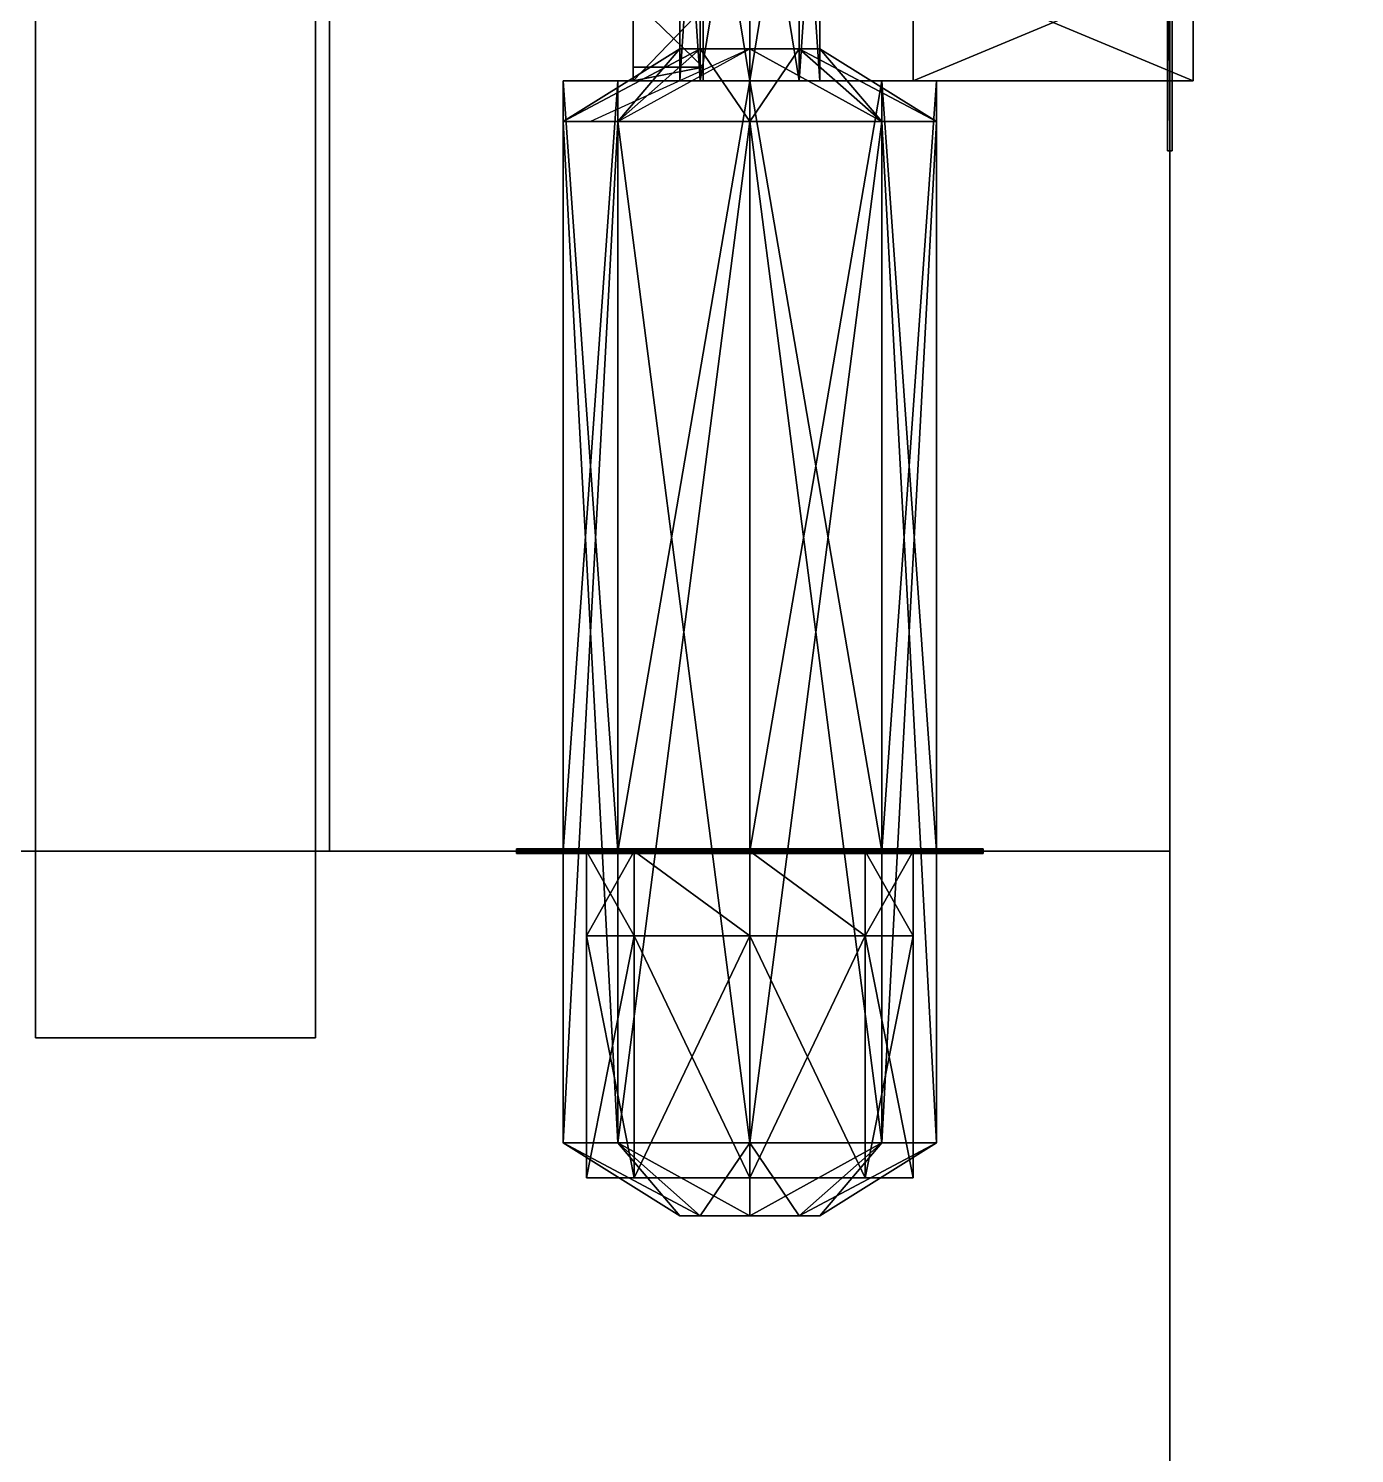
# Model space of a CAD drawing. Extents: x -150 to 2334, y -150 to 2984.
# Drawn here: x 2139.55 to 2167.95, y 2242.89 to 2273.41 of the extents above; entities that cross this region are included whole.
import ezdxf

# ---------------------------------------------------------------- set-up
doc = ezdxf.new("R2010")
doc.units = 0
for name, color, linetype in [('LAYER0', 7, 'CONTINUOUS'), ('LAYER5', 7, 'CONTINUOUS'), ('LAYER817', 250, 'CONTINUOUS'), ('LAYER834', 250, 'CONTINUOUS'), ('LAYER845', 250, 'CONTINUOUS'), ('LAYER846', 250, 'CONTINUOUS'), ('LAYER847', 250, 'CONTINUOUS'), ('LAYER852', 9, 'CONTINUOUS'), ('LAYER853', 254, 'CONTINUOUS'), ('LAYER855', 7, 'CONTINUOUS')]:
    doc.layers.add(name, color=color, linetype=linetype)

msp = doc.modelspace()

# ---------------------------------------------------------------- linework, layer by layer
at = {"layer": 'LAYER0', "invisible_edges": 1}
for points in [[(2334, 2984, -5), (-150, -150, -5), (-150, 2984, -5), (2334, 2984, -5)], [(-150, -150, -5), (2334, 2984, -5), (2334, -150, -5), (-150, -150, -5)], [(2334, -150), (-150, 2984), (-150, -150), (2334, -150)], [(-150, 2984), (2334, -150), (2334, 2984), (-150, 2984)]]:
    msp.add_3dface(points, dxfattribs=at)
at = {"layer": 'LAYER5'}
for points, invisible_edges in [([(2164, 2814), (2184, 2834), (2164, 20), (2164, 2814)], 3), ([(2184, 0), (2164, 20), (2184, 2834), (2184, 0)], 3), ([(2184, 2834, 100), (2164, 2814, 100), (2184, 0, 100), (2184, 2834, 100)], 3), ([(2164, 2814, 100), (2164, 20), (2164, 20, 100), (2164, 2814, 100)], 1), ([(2164, 20), (2164, 2814, 100), (2164, 2814), (2164, 20)], 1), ([(2164, 20, 100), (2184, 0, 100), (2164, 2814, 100), (2164, 20, 100)], 3)]:
    msp.add_3dface(points, dxfattribs=dict(at, invisible_edges=invisible_edges))
at = {"layer": 'LAYER817', "invisible_edges": 1}
for points in [[(2164, 2255.792), (1844, 2255.792, 2350), (2164, 2255.792, 2350), (2164, 2255.792)], [(1844, 2255.792, 2350), (2164, 2255.792), (1844, 2255.792), (1844, 2255.792, 2350)], [(2164, 2255.792), (1844, 2237.792), (1844, 2255.792), (2164, 2255.792)], [(1844, 2237.792), (2164, 2255.792), (2164, 2237.792), (1844, 2237.792)], [(2164, 2237.792, 2350), (1844, 2255.792, 2350), (1844, 2237.792, 2350), (2164, 2237.792, 2350)], [(1844, 2255.792, 2350), (2164, 2237.792, 2350), (2164, 2255.792, 2350), (1844, 2255.792, 2350)], [(2164, 2237.792, 2350), (2164, 2255.792), (2164, 2255.792, 2350), (2164, 2237.792, 2350)], [(2164, 2255.792), (2164, 2237.792, 2350), (2164, 2237.792), (2164, 2255.792)]]:
    msp.add_3dface(points, dxfattribs=at)
at = {"layer": 'LAYER834', "invisible_edges": 1}
for points in [[(2164, 2255.792, 80), (1844, 2775.792, 80), (2164, 2775.792, 80), (2164, 2255.792, 80)], [(1844, 2775.792, 80), (2164, 2255.792, 80), (1844, 2255.792, 80), (1844, 2775.792, 80)], [(1844, 2255.792, 98), (2164, 2775.792, 98), (1844, 2775.792, 98), (1844, 2255.792, 98)], [(2164, 2775.792, 98), (1844, 2255.792, 98), (2164, 2255.792, 98), (2164, 2775.792, 98)], [(2164, 2775.792, 98), (2164, 2255.792, 80), (2164, 2775.792, 80), (2164, 2775.792, 98)], [(2164, 2255.792, 80), (2164, 2775.792, 98), (2164, 2255.792, 98), (2164, 2255.792, 80)], [(2164, 2255.792, 80), (1844, 2255.792, 98), (1844, 2255.792, 80), (2164, 2255.792, 80)], [(1844, 2255.792, 98), (2164, 2255.792, 80), (2164, 2255.792, 98), (1844, 2255.792, 98)]]:
    msp.add_3dface(points, dxfattribs=at)
at = {"layer": 'LAYER845', "invisible_edges": 1}
for points in [[(2164, 2775.792, 2349), (1844, 2255.792, 2349), (2164, 2255.792, 2349), (2164, 2775.792, 2349)], [(1844, 2255.792, 2349), (2164, 2775.792, 2349), (1844, 2775.792, 2349), (1844, 2255.792, 2349)], [(1844, 2775.792, 2331), (2164, 2255.792, 2331), (1844, 2255.792, 2331), (1844, 2775.792, 2331)], [(2164, 2255.792, 2331), (1844, 2775.792, 2331), (2164, 2775.792, 2331), (2164, 2255.792, 2331)], [(2164, 2255.792, 2331), (2164, 2775.792, 2349), (2164, 2255.792, 2349), (2164, 2255.792, 2331)], [(2164, 2775.792, 2349), (2164, 2255.792, 2331), (2164, 2775.792, 2331), (2164, 2775.792, 2349)], [(2164, 2255.792, 2331), (1844, 2255.792, 2349), (1844, 2255.792, 2331), (2164, 2255.792, 2331)], [(1844, 2255.792, 2349), (2164, 2255.792, 2331), (2164, 2255.792, 2349), (1844, 2255.792, 2349)]]:
    msp.add_3dface(points, dxfattribs=at)
at = {"layer": 'LAYER846', "invisible_edges": 1}
for points in [[(2139.7, 2251.792, 2335), (2139.7, 2779.792, 94), (2139.7, 2251.792, 94), (2139.7, 2251.792, 2335)], [(2139.7, 2779.792, 94), (2139.7, 2251.792, 2335), (2139.7, 2779.792, 2335), (2139.7, 2779.792, 94)], [(2145.7, 2251.792, 94), (2139.7, 2779.792, 94), (2145.7, 2779.792, 94), (2145.7, 2251.792, 94)], [(2139.7, 2779.792, 94), (2145.7, 2251.792, 94), (2139.7, 2251.792, 94), (2139.7, 2779.792, 94)], [(2139.7, 2251.792, 2335), (2145.7, 2779.792, 2335), (2139.7, 2779.792, 2335), (2139.7, 2251.792, 2335)], [(2145.7, 2779.792, 2335), (2139.7, 2251.792, 2335), (2145.7, 2251.792, 2335), (2145.7, 2779.792, 2335)], [(2145.7, 2779.792, 2335), (2145.7, 2251.792, 94), (2145.7, 2779.792, 94), (2145.7, 2779.792, 2335)], [(2145.7, 2251.792, 94), (2145.7, 2779.792, 2335), (2145.7, 2251.792, 2335), (2145.7, 2251.792, 94)], [(2145.7, 2251.792, 94), (2139.7, 2251.792, 2335), (2139.7, 2251.792, 94), (2145.7, 2251.792, 94)], [(2139.7, 2251.792, 2335), (2145.7, 2251.792, 94), (2145.7, 2251.792, 2335), (2139.7, 2251.792, 2335)]]:
    msp.add_3dface(points, dxfattribs=at)
at = {"layer": 'LAYER847', "invisible_edges": 1}
for points in [[(2146, 2255.792, 1154.5), (2164, 2775.792, 1154.5), (2164, 2255.792, 1154.5), (2146, 2255.792, 1154.5)], [(2164, 2775.792, 1154.5), (2146, 2255.792, 1154.5), (2146, 2775.792, 1154.5), (2164, 2775.792, 1154.5)], [(2146, 2775.792, 1274.5), (2164, 2255.792, 1274.5), (2164, 2775.792, 1274.5), (2146, 2775.792, 1274.5)], [(2164, 2255.792, 1274.5), (2146, 2775.792, 1274.5), (2146, 2255.792, 1274.5), (2164, 2255.792, 1274.5)], [(2146, 2255.792, 1154.5), (2146, 2775.792, 1274.5), (2146, 2775.792, 1154.5), (2146, 2255.792, 1154.5)], [(2146, 2775.792, 1274.5), (2146, 2255.792, 1154.5), (2146, 2255.792, 1274.5), (2146, 2775.792, 1274.5)], [(2164, 2255.792, 1274.5), (2164, 2775.792, 1154.5), (2164, 2775.792, 1274.5), (2164, 2255.792, 1274.5)], [(2164, 2775.792, 1154.5), (2164, 2255.792, 1274.5), (2164, 2255.792, 1154.5), (2164, 2775.792, 1154.5)], [(2164, 2255.792, 1274.5), (2146, 2255.792, 1154.5), (2164, 2255.792, 1154.5), (2164, 2255.792, 1274.5)], [(2146, 2255.792, 1154.5), (2164, 2255.792, 1274.5), (2146, 2255.792, 1274.5), (2146, 2255.792, 1154.5)]]:
    msp.add_3dface(points, dxfattribs=at)
at = {"layer": 'LAYER852'}
for points in [[(2153.5, 2272.292, 1186.5), (2153.939, 2278.792, 1187.561), (2153.5, 2278.792, 1186.5), (2153.5, 2272.292, 1186.5)], [(2153.939, 2272.292, 1187.561), (2153.939, 2278.792, 1187.561), (2153.5, 2272.292, 1186.5), (2153.939, 2272.292, 1187.561)], [(2153.5, 2278.792, 1186.5), (2153.939, 2272.292, 1185.439), (2153.5, 2272.292, 1186.5), (2153.5, 2278.792, 1186.5)], [(2153.939, 2278.792, 1185.439), (2153.939, 2272.292, 1185.439), (2153.5, 2278.792, 1186.5), (2153.939, 2278.792, 1185.439)], [(2153.939, 2272.292, 1187.561), (2155, 2278.792, 1188), (2153.939, 2278.792, 1187.561), (2153.939, 2272.292, 1187.561)], [(2155, 2272.292, 1188), (2155, 2278.792, 1188), (2153.939, 2272.292, 1187.561), (2155, 2272.292, 1188)], [(2155, 2272.292, 1185), (2153.939, 2278.792, 1185.439), (2155, 2278.792, 1185), (2155, 2272.292, 1185)], [(2153.939, 2272.292, 1185.439), (2153.939, 2278.792, 1185.439), (2155, 2272.292, 1185), (2153.939, 2272.292, 1185.439)], [(2155, 2272.292, 1188), (2156.061, 2278.792, 1187.561), (2155, 2278.792, 1188), (2155, 2272.292, 1188)], [(2156.061, 2272.292, 1187.561), (2156.061, 2278.792, 1187.561), (2155, 2272.292, 1188), (2156.061, 2272.292, 1187.561)], [(2155, 2278.792, 1185), (2156.061, 2272.292, 1185.439), (2155, 2272.292, 1185), (2155, 2278.792, 1185)], [(2156.061, 2278.792, 1185.439), (2156.061, 2272.292, 1185.439), (2155, 2278.792, 1185), (2156.061, 2278.792, 1185.439)], [(2156.061, 2278.792, 1185.439), (2156.5, 2272.292, 1186.5), (2156.5, 2278.792, 1186.5), (2156.061, 2278.792, 1185.439)], [(2156.061, 2272.292, 1185.439), (2156.5, 2272.292, 1186.5), (2156.061, 2278.792, 1185.439), (2156.061, 2272.292, 1185.439)], [(2156.061, 2272.292, 1187.561), (2156.5, 2278.792, 1186.5), (2156.061, 2278.792, 1187.561), (2156.061, 2272.292, 1187.561)], [(2156.5, 2272.292, 1186.5), (2156.5, 2278.792, 1186.5), (2156.061, 2272.292, 1187.561), (2156.5, 2272.292, 1186.5)], [(2156.061, 2278.792, 1187.561), (2156.5, 2272.292, 1186.5), (2156.5, 2278.792, 1186.5), (2156.061, 2278.792, 1187.561)], [(2156.061, 2272.292, 1187.561), (2156.5, 2272.292, 1186.5), (2156.061, 2278.792, 1187.561), (2156.061, 2272.292, 1187.561)], [(2156.061, 2278.792, 1185.439), (2156.5, 2272.292, 1186.5), (2156.061, 2272.292, 1185.439), (2156.061, 2278.792, 1185.439)], [(2156.5, 2278.792, 1186.5), (2156.5, 2272.292, 1186.5), (2156.061, 2278.792, 1185.439), (2156.5, 2278.792, 1186.5)], [(2156.061, 2278.792, 1185.439), (2156.5, 2272.292, 1186.5), (2156.061, 2272.292, 1185.439), (2156.061, 2278.792, 1185.439)], [(2156.5, 2278.792, 1186.5), (2156.5, 2272.292, 1186.5), (2156.061, 2278.792, 1185.439), (2156.5, 2278.792, 1186.5)], [(2151, 2255.792, 1186.5), (2152.172, 2272.292, 1189.328), (2151, 2272.292, 1186.5), (2151, 2255.792, 1186.5)], [(2152.172, 2255.792, 1189.328), (2152.172, 2272.292, 1189.328), (2151, 2255.792, 1186.5), (2152.172, 2255.792, 1189.328)], [(2152.172, 2255.792, 1183.672), (2151, 2272.292, 1186.5), (2152.172, 2272.292, 1183.672), (2152.172, 2255.792, 1183.672)], [(2151, 2255.792, 1186.5), (2151, 2272.292, 1186.5), (2152.172, 2255.792, 1183.672), (2151, 2255.792, 1186.5)], [(2151, 2272.292, 1186.5), (2153.939, 2272.292, 1187.561), (2153.5, 2272.292, 1186.5), (2151, 2272.292, 1186.5)], [(2152.172, 2272.292, 1189.328), (2153.939, 2272.292, 1187.561), (2151, 2272.292, 1186.5), (2152.172, 2272.292, 1189.328)], [(2151, 2272.292, 1186.5), (2153.5, 2272.292, 1186.5), (2152.172, 2272.292, 1183.672), (2151, 2272.292, 1186.5)], [(2152.172, 2255.792, 1189.328), (2155, 2272.292, 1190.5), (2152.172, 2272.292, 1189.328), (2152.172, 2255.792, 1189.328)], [(2155, 2255.792, 1190.5), (2155, 2272.292, 1190.5), (2152.172, 2255.792, 1189.328), (2155, 2255.792, 1190.5)], [(2152.172, 2272.292, 1189.328), (2155, 2272.292, 1190.5), (2153.939, 2272.292, 1187.561), (2152.172, 2272.292, 1189.328)], [(2152.172, 2272.292, 1183.672), (2153.5, 2272.292, 1186.5), (2153.939, 2272.292, 1185.439), (2152.172, 2272.292, 1183.672)], [(2152.172, 2272.292, 1183.672), (2153.939, 2272.292, 1185.439), (2155, 2272.292, 1182.5), (2152.172, 2272.292, 1183.672)], [(2155, 2272.292, 1182.5), (2152.172, 2255.792, 1183.672), (2152.172, 2272.292, 1183.672), (2155, 2272.292, 1182.5)], [(2155, 2255.792, 1182.5), (2152.172, 2255.792, 1183.672), (2155, 2272.292, 1182.5), (2155, 2255.792, 1182.5)], [(2153.939, 2272.292, 1187.561), (2155, 2272.292, 1190.5), (2155, 2272.292, 1188), (2153.939, 2272.292, 1187.561)], [(2155, 2272.292, 1182.5), (2153.939, 2272.292, 1185.439), (2155, 2272.292, 1185), (2155, 2272.292, 1182.5)], [(2155, 2255.792, 1190.5), (2157.828, 2272.292, 1189.328), (2155, 2272.292, 1190.5), (2155, 2255.792, 1190.5)], [(2157.828, 2255.792, 1189.328), (2157.828, 2272.292, 1189.328), (2155, 2255.792, 1190.5), (2157.828, 2255.792, 1189.328)], [(2155, 2272.292, 1188), (2157.828, 2272.292, 1189.328), (2156.061, 2272.292, 1187.561), (2155, 2272.292, 1188)], [(2155, 2272.292, 1190.5), (2157.828, 2272.292, 1189.328), (2155, 2272.292, 1188), (2155, 2272.292, 1190.5)], [(2155, 2272.292, 1182.5), (2156.061, 2272.292, 1185.439), (2157.828, 2272.292, 1183.672), (2155, 2272.292, 1182.5)], [(2155, 2272.292, 1185), (2156.061, 2272.292, 1185.439), (2155, 2272.292, 1182.5), (2155, 2272.292, 1185)], [(2155, 2272.292, 1182.5), (2157.828, 2255.792, 1183.672), (2155, 2255.792, 1182.5), (2155, 2272.292, 1182.5)], [(2157.828, 2272.292, 1183.672), (2157.828, 2255.792, 1183.672), (2155, 2272.292, 1182.5), (2157.828, 2272.292, 1183.672)], [(2156.061, 2272.292, 1187.561), (2159, 2272.292, 1186.5), (2156.5, 2272.292, 1186.5), (2156.061, 2272.292, 1187.561)], [(2157.828, 2272.292, 1189.328), (2159, 2272.292, 1186.5), (2156.061, 2272.292, 1187.561), (2157.828, 2272.292, 1189.328)], [(2156.061, 2272.292, 1185.439), (2159, 2272.292, 1186.5), (2157.828, 2272.292, 1183.672), (2156.061, 2272.292, 1185.439)], [(2156.5, 2272.292, 1186.5), (2159, 2272.292, 1186.5), (2156.061, 2272.292, 1185.439), (2156.5, 2272.292, 1186.5)], [(2157.828, 2255.792, 1189.328), (2159, 2272.292, 1186.5), (2157.828, 2272.292, 1189.328), (2157.828, 2255.792, 1189.328)], [(2159, 2255.792, 1186.5), (2159, 2272.292, 1186.5), (2157.828, 2255.792, 1189.328), (2159, 2255.792, 1186.5)], [(2157.828, 2255.792, 1189.328), (2159, 2272.292, 1186.5), (2157.828, 2272.292, 1189.328), (2157.828, 2255.792, 1189.328)], [(2159, 2255.792, 1186.5), (2159, 2272.292, 1186.5), (2157.828, 2255.792, 1189.328), (2159, 2255.792, 1186.5)], [(2159, 2255.792, 1186.5), (2157.828, 2272.292, 1183.672), (2159, 2272.292, 1186.5), (2159, 2255.792, 1186.5)], [(2157.828, 2255.792, 1183.672), (2157.828, 2272.292, 1183.672), (2159, 2255.792, 1186.5), (2157.828, 2255.792, 1183.672)], [(2150, 2255.842, 1191.5), (2160, 2255.842, 1181.5), (2150, 2255.842, 1181.5), (2150, 2255.842, 1191.5)], [(2160, 2255.842, 1191.5), (2160, 2255.842, 1181.5), (2150, 2255.842, 1191.5), (2160, 2255.842, 1191.5)], [(2150, 2255.742, 1191.5), (2150, 2255.842, 1181.5), (2150, 2255.742, 1181.5), (2150, 2255.742, 1191.5)], [(2150, 2255.842, 1191.5), (2150, 2255.842, 1181.5), (2150, 2255.742, 1191.5), (2150, 2255.842, 1191.5)], [(2160, 2255.842, 1191.5), (2150, 2255.742, 1191.5), (2150, 2255.842, 1191.5), (2160, 2255.842, 1191.5)], [(2160, 2255.742, 1191.5), (2150, 2255.742, 1191.5), (2160, 2255.842, 1191.5), (2160, 2255.742, 1191.5)], [(2150, 2255.842, 1181.5), (2160, 2255.742, 1181.5), (2160, 2255.842, 1181.5), (2150, 2255.842, 1181.5)], [(2150, 2255.742, 1181.5), (2160, 2255.742, 1181.5), (2150, 2255.842, 1181.5), (2150, 2255.742, 1181.5)], [(2150, 2255.842, 1191.5), (2160, 2255.842, 1181.5), (2150, 2255.842, 1181.5), (2150, 2255.842, 1191.5)], [(2160, 2255.842, 1191.5), (2160, 2255.842, 1181.5), (2150, 2255.842, 1191.5), (2160, 2255.842, 1191.5)], [(2150, 2255.842, 1191.5), (2160, 2255.742, 1191.5), (2160, 2255.842, 1191.5), (2150, 2255.842, 1191.5)], [(2150, 2255.742, 1191.5), (2160, 2255.742, 1191.5), (2150, 2255.842, 1191.5), (2150, 2255.742, 1191.5)], [(2150, 2255.742, 1181.5), (2160, 2255.842, 1181.5), (2160, 2255.742, 1181.5), (2150, 2255.742, 1181.5)], [(2150, 2255.842, 1181.5), (2160, 2255.842, 1181.5), (2150, 2255.742, 1181.5), (2150, 2255.842, 1181.5)], [(2150, 2255.742, 1191.5), (2150, 2255.842, 1181.5), (2150, 2255.742, 1181.5), (2150, 2255.742, 1191.5)], [(2150, 2255.842, 1191.5), (2150, 2255.842, 1181.5), (2150, 2255.742, 1191.5), (2150, 2255.842, 1191.5)], [(2150, 2255.742, 1191.5), (2160, 2255.742, 1181.5), (2150, 2255.742, 1181.5), (2150, 2255.742, 1191.5)], [(2160, 2255.742, 1191.5), (2160, 2255.742, 1181.5), (2150, 2255.742, 1191.5), (2160, 2255.742, 1191.5)], [(2150, 2255.742, 1181.5), (2160, 2255.742, 1191.5), (2150, 2255.742, 1191.5), (2150, 2255.742, 1181.5)], [(2160, 2255.742, 1181.5), (2160, 2255.742, 1191.5), (2150, 2255.742, 1181.5), (2160, 2255.742, 1181.5)], [(2151.5, 2255.792, 1186.5), (2152.525, 2253.972, 1188.975), (2152.525, 2255.792, 1188.975), (2151.5, 2255.792, 1186.5)], [(2151.5, 2253.972, 1186.5), (2152.525, 2253.972, 1188.975), (2151.5, 2255.792, 1186.5), (2151.5, 2253.972, 1186.5)], [(2152.525, 2255.792, 1184.025), (2151.5, 2253.972, 1186.5), (2151.5, 2255.792, 1186.5), (2152.525, 2255.792, 1184.025)], [(2152.525, 2253.972, 1184.025), (2151.5, 2253.972, 1186.5), (2152.525, 2255.792, 1184.025), (2152.525, 2253.972, 1184.025)], [(2152.525, 2255.792, 1188.975), (2155, 2253.972, 1190), (2155, 2255.792, 1190), (2152.525, 2255.792, 1188.975)], [(2152.525, 2253.972, 1188.975), (2155, 2253.972, 1190), (2152.525, 2255.792, 1188.975), (2152.525, 2253.972, 1188.975)], [(2152.525, 2255.792, 1184.025), (2155, 2253.972, 1183), (2152.525, 2253.972, 1184.025), (2152.525, 2255.792, 1184.025)], [(2155, 2255.792, 1183), (2155, 2253.972, 1183), (2152.525, 2255.792, 1184.025), (2155, 2255.792, 1183)], [(2155, 2255.792, 1190), (2157.475, 2253.972, 1188.975), (2157.475, 2255.792, 1188.975), (2155, 2255.792, 1190)], [(2155, 2253.972, 1190), (2157.475, 2253.972, 1188.975), (2155, 2255.792, 1190), (2155, 2253.972, 1190)], [(2155, 2255.792, 1183), (2157.475, 2253.972, 1184.025), (2155, 2253.972, 1183), (2155, 2255.792, 1183)], [(2157.475, 2255.792, 1184.025), (2157.475, 2253.972, 1184.025), (2155, 2255.792, 1183), (2157.475, 2255.792, 1184.025)], [(2158.5, 2253.972, 1186.5), (2157.475, 2255.792, 1188.975), (2157.475, 2253.972, 1188.975), (2158.5, 2253.972, 1186.5)], [(2158.5, 2255.792, 1186.5), (2157.475, 2255.792, 1188.975), (2158.5, 2253.972, 1186.5), (2158.5, 2255.792, 1186.5)], [(2157.475, 2253.972, 1188.975), (2158.5, 2255.792, 1186.5), (2157.475, 2255.792, 1188.975), (2157.475, 2253.972, 1188.975)], [(2158.5, 2253.972, 1186.5), (2158.5, 2255.792, 1186.5), (2157.475, 2253.972, 1188.975), (2158.5, 2253.972, 1186.5)], [(2157.475, 2255.792, 1184.025), (2158.5, 2253.972, 1186.5), (2157.475, 2253.972, 1184.025), (2157.475, 2255.792, 1184.025)], [(2158.5, 2255.792, 1186.5), (2158.5, 2253.972, 1186.5), (2157.475, 2255.792, 1184.025), (2158.5, 2255.792, 1186.5)], [(2160, 2255.742, 1181.5), (2160, 2255.842, 1191.5), (2160, 2255.742, 1191.5), (2160, 2255.742, 1181.5)], [(2160, 2255.842, 1181.5), (2160, 2255.842, 1191.5), (2160, 2255.742, 1181.5), (2160, 2255.842, 1181.5)], [(2160, 2255.742, 1181.5), (2160, 2255.842, 1191.5), (2160, 2255.742, 1191.5), (2160, 2255.742, 1181.5)], [(2160, 2255.842, 1181.5), (2160, 2255.842, 1191.5), (2160, 2255.742, 1181.5), (2160, 2255.842, 1181.5)], [(2151.5, 2248.792, 1186.5), (2152.525, 2253.972, 1188.975), (2151.5, 2253.972, 1186.5), (2151.5, 2248.792, 1186.5)], [(2152.525, 2248.792, 1188.975), (2152.525, 2253.972, 1188.975), (2151.5, 2248.792, 1186.5), (2152.525, 2248.792, 1188.975)], [(2152.525, 2248.792, 1184.025), (2151.5, 2253.972, 1186.5), (2152.525, 2253.972, 1184.025), (2152.525, 2248.792, 1184.025)], [(2151.5, 2248.792, 1186.5), (2151.5, 2253.972, 1186.5), (2152.525, 2248.792, 1184.025), (2151.5, 2248.792, 1186.5)], [(2152.525, 2248.792, 1188.975), (2155, 2253.972, 1190), (2152.525, 2253.972, 1188.975), (2152.525, 2248.792, 1188.975)], [(2155, 2248.792, 1190), (2155, 2253.972, 1190), (2152.525, 2248.792, 1188.975), (2155, 2248.792, 1190)], [(2152.525, 2253.972, 1184.025), (2155, 2248.792, 1183), (2152.525, 2248.792, 1184.025), (2152.525, 2253.972, 1184.025)], [(2155, 2253.972, 1183), (2155, 2248.792, 1183), (2152.525, 2253.972, 1184.025), (2155, 2253.972, 1183)], [(2155, 2248.792, 1190), (2157.475, 2253.972, 1188.975), (2155, 2253.972, 1190), (2155, 2248.792, 1190)], [(2157.475, 2248.792, 1188.975), (2157.475, 2253.972, 1188.975), (2155, 2248.792, 1190), (2157.475, 2248.792, 1188.975)], [(2155, 2253.972, 1183), (2157.475, 2248.792, 1184.025), (2155, 2248.792, 1183), (2155, 2253.972, 1183)], [(2157.475, 2253.972, 1184.025), (2157.475, 2248.792, 1184.025), (2155, 2253.972, 1183), (2157.475, 2253.972, 1184.025)], [(2158.5, 2248.792, 1186.5), (2157.475, 2253.972, 1188.975), (2157.475, 2248.792, 1188.975), (2158.5, 2248.792, 1186.5)], [(2158.5, 2253.972, 1186.5), (2157.475, 2253.972, 1188.975), (2158.5, 2248.792, 1186.5), (2158.5, 2253.972, 1186.5)], [(2157.475, 2248.792, 1188.975), (2158.5, 2253.972, 1186.5), (2157.475, 2253.972, 1188.975), (2157.475, 2248.792, 1188.975)], [(2158.5, 2248.792, 1186.5), (2158.5, 2253.972, 1186.5), (2157.475, 2248.792, 1188.975), (2158.5, 2248.792, 1186.5)], [(2157.475, 2253.972, 1184.025), (2158.5, 2248.792, 1186.5), (2157.475, 2248.792, 1184.025), (2157.475, 2253.972, 1184.025)], [(2158.5, 2253.972, 1186.5), (2158.5, 2248.792, 1186.5), (2157.475, 2253.972, 1184.025), (2158.5, 2253.972, 1186.5)], [(2152.525, 2248.792, 1184.025), (2152.525, 2248.792, 1188.975), (2151.5, 2248.792, 1186.5), (2152.525, 2248.792, 1184.025)], [(2155, 2248.792, 1183), (2152.525, 2248.792, 1188.975), (2152.525, 2248.792, 1184.025), (2155, 2248.792, 1183)], [(2155, 2248.792, 1183), (2155, 2248.792, 1190), (2152.525, 2248.792, 1188.975), (2155, 2248.792, 1183)], [(2157.475, 2248.792, 1184.025), (2155, 2248.792, 1190), (2155, 2248.792, 1183), (2157.475, 2248.792, 1184.025)], [(2158.5, 2248.792, 1186.5), (2155, 2248.792, 1190), (2157.475, 2248.792, 1184.025), (2158.5, 2248.792, 1186.5)], [(2157.475, 2248.792, 1188.975), (2155, 2248.792, 1190), (2158.5, 2248.792, 1186.5), (2157.475, 2248.792, 1188.975)]]:
    msp.add_3dface(points, dxfattribs=at)
at = {"layer": 'LAYER853'}
for points in [[(2163.95, 2270.792, 1195.5), (2164.05, 2288.792, 1195.5), (2163.95, 2288.792, 1195.5), (2163.95, 2270.792, 1195.5)], [(2164.05, 2270.792, 1195.5), (2164.05, 2288.792, 1195.5), (2163.95, 2270.792, 1195.5), (2164.05, 2270.792, 1195.5)], [(2164.05, 2288.792, 1177.5), (2163.95, 2270.792, 1177.5), (2164.05, 2270.792, 1177.5), (2164.05, 2288.792, 1177.5)], [(2163.95, 2288.792, 1177.5), (2163.95, 2270.792, 1177.5), (2164.05, 2288.792, 1177.5), (2163.95, 2288.792, 1177.5)], [(2163.95, 2288.792, 1177.5), (2163.95, 2270.792, 1195.5), (2163.95, 2288.792, 1195.5), (2163.95, 2288.792, 1177.5)], [(2163.95, 2270.792, 1177.5), (2163.95, 2270.792, 1195.5), (2163.95, 2288.792, 1177.5), (2163.95, 2270.792, 1177.5)], [(2164.05, 2288.792, 1195.5), (2164.05, 2270.792, 1177.5), (2164.05, 2288.792, 1177.5), (2164.05, 2288.792, 1195.5)], [(2164.05, 2270.792, 1195.5), (2164.05, 2270.792, 1177.5), (2164.05, 2288.792, 1195.5), (2164.05, 2270.792, 1195.5)], [(2164.5, 2272.292, 1186.5), (2164.5, 2287.292, 1186.5), (2164.5, 2284.785, 1191.493), (2164.5, 2272.292, 1186.5)], [(2164.5, 2274.799, 1181.507), (2164.5, 2287.292, 1186.5), (2164.5, 2272.292, 1186.5), (2164.5, 2274.799, 1181.507)], [(2158.5, 2274.799, 1191.493), (2158.5, 2284.785, 1191.493), (2158.5, 2272.292, 1186.5), (2158.5, 2274.799, 1191.493)], [(2158.5, 2272.292, 1186.5), (2158.5, 2284.785, 1191.493), (2158.5, 2274.799, 1181.507), (2158.5, 2272.292, 1186.5)], [(2164.5, 2272.292, 1186.5), (2164.5, 2284.785, 1191.493), (2164.5, 2274.799, 1191.493), (2164.5, 2272.292, 1186.5)], [(2152.5, 2272.292, 1186.5), (2152.5, 2276.692, 1184.446), (2152.5, 2273.846, 1183.5), (2152.5, 2272.292, 1186.5)], [(2152.5, 2275.042, 1186.5), (2152.5, 2276.692, 1184.446), (2152.5, 2272.292, 1186.5), (2152.5, 2275.042, 1186.5)], [(2154, 2272.292, 1186.5), (2154, 2276.692, 1184.446), (2154, 2275.042, 1186.5), (2154, 2272.292, 1186.5)], [(2154, 2273.846, 1183.5), (2154, 2276.692, 1184.446), (2154, 2272.292, 1186.5), (2154, 2273.846, 1183.5)], [(2152.5, 2272.438, 1186.854), (2152.5, 2275.042, 1186.5), (2152.5, 2272.292, 1186.5), (2152.5, 2272.438, 1186.854)], [(2152.5, 2274.749, 1187.207), (2152.5, 2275.042, 1186.5), (2152.5, 2272.438, 1186.854), (2152.5, 2274.749, 1187.207)], [(2154, 2272.438, 1186.854), (2154, 2275.042, 1186.5), (2154, 2274.749, 1187.207), (2154, 2272.438, 1186.854)], [(2154, 2272.292, 1186.5), (2154, 2275.042, 1186.5), (2154, 2272.438, 1186.854), (2154, 2272.292, 1186.5)], [(2152.5, 2272.585, 1187.207), (2152.5, 2274.749, 1187.207), (2152.5, 2272.438, 1186.854), (2152.5, 2272.585, 1187.207)], [(2152.5, 2274.042, 1188.25), (2152.5, 2274.749, 1187.207), (2152.5, 2272.585, 1187.207), (2152.5, 2274.042, 1188.25)], [(2154, 2272.585, 1187.207), (2154, 2274.749, 1187.207), (2154, 2274.042, 1188.25), (2154, 2272.585, 1187.207)], [(2154, 2272.438, 1186.854), (2154, 2274.749, 1187.207), (2154, 2272.585, 1187.207), (2154, 2272.438, 1186.854)], [(2158.5, 2272.292, 1186.5), (2164.5, 2274.799, 1191.493), (2158.5, 2274.799, 1191.493), (2158.5, 2272.292, 1186.5)], [(2164.5, 2272.292, 1186.5), (2164.5, 2274.799, 1191.493), (2158.5, 2272.292, 1186.5), (2164.5, 2272.292, 1186.5)], [(2158.5, 2274.799, 1181.507), (2164.5, 2272.292, 1186.5), (2158.5, 2272.292, 1186.5), (2158.5, 2274.799, 1181.507)], [(2164.5, 2274.799, 1181.507), (2164.5, 2272.292, 1186.5), (2158.5, 2274.799, 1181.507), (2164.5, 2274.799, 1181.507)], [(2154, 2272.585, 1187.207), (2152.5, 2274.042, 1188.25), (2152.5, 2272.585, 1187.207), (2154, 2272.585, 1187.207)], [(2154, 2274.042, 1188.25), (2152.5, 2274.042, 1188.25), (2154, 2272.585, 1187.207), (2154, 2274.042, 1188.25)], [(2154, 2273.846, 1183.5), (2152.5, 2272.292, 1186.5), (2152.5, 2273.846, 1183.5), (2154, 2273.846, 1183.5)], [(2154, 2272.292, 1186.5), (2152.5, 2272.292, 1186.5), (2154, 2273.846, 1183.5), (2154, 2272.292, 1186.5)], [(2152.5, 2272.292, 1186.5), (2154, 2272.585, 1187.207), (2152.5, 2272.585, 1187.207), (2152.5, 2272.292, 1186.5)], [(2154, 2272.292, 1186.5), (2154, 2272.585, 1187.207), (2152.5, 2272.292, 1186.5), (2154, 2272.292, 1186.5)], [(2163.95, 2270.792, 1177.5), (2164.05, 2270.792, 1195.5), (2163.95, 2270.792, 1195.5), (2163.95, 2270.792, 1177.5)], [(2164.05, 2270.792, 1177.5), (2164.05, 2270.792, 1195.5), (2163.95, 2270.792, 1177.5), (2164.05, 2270.792, 1177.5)]]:
    msp.add_3dface(points, dxfattribs=at)
at = {"layer": 'LAYER855'}
for points in [[(2153.939, 2272.979, 1251.561), (2151, 2271.417, 1250.5), (2152.172, 2271.417, 1253.328), (2153.939, 2272.979, 1251.561)], [(2153.5, 2272.979, 1250.5), (2151, 2271.417, 1250.5), (2153.939, 2272.979, 1251.561), (2153.5, 2272.979, 1250.5)], [(2153.939, 2272.979, 1249.439), (2153.5, 2272.979, 1250.5), (2151, 2271.417, 1250.5), (2153.939, 2272.979, 1249.439)], [(2152.172, 2271.417, 1247.672), (2153.939, 2272.979, 1249.439), (2151, 2271.417, 1250.5), (2152.172, 2271.417, 1247.672)], [(2153.5, 2272.979, 1250.5), (2151, 2271.417, 1250.5), (2152.172, 2271.417, 1253.328), (2153.5, 2272.979, 1250.5)], [(2153.939, 2272.979, 1249.439), (2152.172, 2271.417, 1247.672), (2151, 2271.417, 1250.5), (2153.939, 2272.979, 1249.439)], [(2153.5, 2272.979, 1250.5), (2153.939, 2272.979, 1249.439), (2151, 2271.417, 1250.5), (2153.5, 2272.979, 1250.5)], [(2152.172, 2271.417, 1247.672), (2155, 2272.979, 1249), (2151.586, 2271.417, 1251.914), (2152.172, 2271.417, 1247.672)], [(2152.172, 2271.417, 1253.328), (2153.939, 2272.979, 1251.561), (2155, 2271.417, 1254.5), (2152.172, 2271.417, 1253.328)], [(2152.172, 2271.417, 1247.672), (2153.939, 2272.979, 1249.439), (2155, 2271.417, 1246.5), (2152.172, 2271.417, 1247.672)], [(2153.939, 2272.979, 1251.561), (2152.172, 2271.417, 1253.328), (2155, 2271.417, 1254.5), (2153.939, 2272.979, 1251.561)], [(2153.939, 2272.979, 1251.561), (2153.5, 2272.979, 1250.5), (2152.172, 2271.417, 1253.328), (2153.939, 2272.979, 1251.561)], [(2155, 2271.417, 1246.5), (2152.172, 2271.417, 1247.672), (2155, 2272.979, 1249), (2155, 2271.417, 1246.5)], [(2153.5, 2272.979, 1250.5), (2153.939, 2272.979, 1249.439), (2153.939, 2272.979, 1251.561), (2153.5, 2272.979, 1250.5)], [(2153.939, 2272.979, 1249.439), (2153.5, 2272.979, 1250.5), (2153.939, 2272.979, 1251.561), (2153.939, 2272.979, 1249.439)], [(2153.939, 2272.979, 1251.561), (2155, 2272.979, 1252), (2155, 2271.417, 1254.5), (2153.939, 2272.979, 1251.561)], [(2155, 2271.417, 1246.5), (2153.939, 2272.979, 1249.439), (2155, 2272.979, 1249), (2155, 2271.417, 1246.5)], [(2153.939, 2272.979, 1249.439), (2155, 2272.979, 1249), (2153.939, 2272.979, 1251.561), (2153.939, 2272.979, 1249.439)], [(2156.061, 2272.979, 1249.439), (2153.939, 2272.979, 1251.561), (2155, 2272.979, 1252), (2156.061, 2272.979, 1249.439)], [(2155, 2272.979, 1249), (2153.939, 2272.979, 1251.561), (2156.061, 2272.979, 1249.439), (2155, 2272.979, 1249)], [(2155, 2272.979, 1252), (2153.939, 2272.979, 1251.561), (2155, 2271.417, 1254.5), (2155, 2272.979, 1252)], [(2155, 2272.979, 1249), (2153.939, 2272.979, 1249.439), (2153.939, 2272.979, 1251.561), (2155, 2272.979, 1249)], [(2155, 2272.979, 1249), (2155, 2272.979, 1252), (2153.939, 2272.979, 1251.561), (2155, 2272.979, 1249)], [(2157.828, 2271.417, 1247.672), (2155, 2272.979, 1249), (2156.061, 2272.979, 1249.439), (2157.828, 2271.417, 1247.672)], [(2155, 2271.417, 1246.5), (2155, 2272.979, 1249), (2157.828, 2271.417, 1247.672), (2155, 2271.417, 1246.5)], [(2155, 2271.417, 1254.5), (2156.061, 2272.979, 1251.561), (2155, 2272.979, 1252), (2155, 2271.417, 1254.5)], [(2157.828, 2271.417, 1253.328), (2156.061, 2272.979, 1251.561), (2155, 2271.417, 1254.5), (2157.828, 2271.417, 1253.328)], [(2156.5, 2272.979, 1250.5), (2156.061, 2272.979, 1251.561), (2155, 2272.979, 1252), (2156.5, 2272.979, 1250.5)], [(2156.061, 2272.979, 1249.439), (2156.5, 2272.979, 1250.5), (2155, 2272.979, 1252), (2156.061, 2272.979, 1249.439)], [(2155, 2272.979, 1252), (2155, 2271.417, 1254.5), (2157.828, 2271.417, 1253.328), (2155, 2272.979, 1252)], [(2156.061, 2272.979, 1251.561), (2155, 2272.979, 1252), (2157.828, 2271.417, 1253.328), (2156.061, 2272.979, 1251.561)], [(2155, 2271.417, 1246.5), (2155, 2272.979, 1249), (2156.061, 2272.979, 1249.439), (2155, 2271.417, 1246.5)], [(2157.828, 2271.417, 1247.672), (2155, 2271.417, 1246.5), (2156.061, 2272.979, 1249.439), (2157.828, 2271.417, 1247.672)], [(2156.061, 2272.979, 1249.439), (2155, 2272.979, 1252), (2155, 2272.979, 1249), (2156.061, 2272.979, 1249.439)], [(2156.5, 2272.979, 1250.5), (2156.061, 2272.979, 1249.439), (2155, 2272.979, 1252), (2156.5, 2272.979, 1250.5)], [(2156.061, 2272.979, 1251.561), (2156.5, 2272.979, 1250.5), (2155, 2272.979, 1252), (2156.061, 2272.979, 1251.561)], [(2156.5, 2272.979, 1250.5), (2157.828, 2271.417, 1247.672), (2156.061, 2272.979, 1249.439), (2156.5, 2272.979, 1250.5)], [(2156.061, 2272.979, 1251.561), (2159, 2271.417, 1250.5), (2156.5, 2272.979, 1250.5), (2156.061, 2272.979, 1251.561)], [(2157.828, 2271.417, 1253.328), (2159, 2271.417, 1250.5), (2156.061, 2272.979, 1251.561), (2157.828, 2271.417, 1253.328)], [(2156.061, 2272.979, 1249.439), (2156.5, 2272.979, 1250.5), (2159, 2271.417, 1250.5), (2156.061, 2272.979, 1249.439)], [(2157.828, 2271.417, 1247.672), (2156.061, 2272.979, 1249.439), (2159, 2271.417, 1250.5), (2157.828, 2271.417, 1247.672)], [(2156.5, 2272.979, 1250.5), (2156.061, 2272.979, 1251.561), (2157.828, 2271.417, 1253.328), (2156.5, 2272.979, 1250.5)], [(2159, 2271.417, 1250.5), (2157.828, 2271.417, 1247.672), (2156.5, 2272.979, 1250.5), (2159, 2271.417, 1250.5)], [(2159, 2271.417, 1250.5), (2156.5, 2272.979, 1250.5), (2157.828, 2271.417, 1253.328), (2159, 2271.417, 1250.5)], [(2152.172, 2271.417, 1253.328), (2151, 2249.542, 1250.5), (2152.172, 2249.542, 1253.328), (2152.172, 2271.417, 1253.328)], [(2151, 2271.417, 1250.5), (2151, 2249.542, 1250.5), (2152.172, 2271.417, 1253.328), (2151, 2271.417, 1250.5)], [(2152.172, 2249.542, 1247.672), (2151, 2271.417, 1250.5), (2152.172, 2271.417, 1247.672), (2152.172, 2249.542, 1247.672)], [(2151, 2249.542, 1250.5), (2151, 2271.417, 1250.5), (2152.172, 2249.542, 1247.672), (2151, 2249.542, 1250.5)], [(2151, 2271.417, 1250.5), (2151, 2249.542, 1250.5), (2152.172, 2249.542, 1253.328), (2151, 2271.417, 1250.5)], [(2152.172, 2271.417, 1253.328), (2152.172, 2249.542, 1253.328), (2151, 2271.417, 1250.5), (2152.172, 2271.417, 1253.328)], [(2151, 2271.417, 1250.5), (2151, 2249.542, 1250.5), (2152.172, 2249.542, 1253.328), (2151, 2271.417, 1250.5)], [(2152.172, 2271.417, 1253.328), (2152.172, 2249.542, 1253.328), (2151, 2271.417, 1250.5), (2152.172, 2271.417, 1253.328)], [(2151, 2249.542, 1250.5), (2151, 2271.417, 1250.5), (2152.172, 2271.417, 1247.672), (2151, 2249.542, 1250.5)], [(2152.172, 2249.542, 1247.672), (2152.172, 2271.417, 1247.672), (2151, 2249.542, 1250.5), (2152.172, 2249.542, 1247.672)], [(2155, 2271.417, 1254.5), (2155, 2249.542, 1254.5), (2152.172, 2249.542, 1253.328), (2155, 2271.417, 1254.5)], [(2152.172, 2271.417, 1253.328), (2155, 2271.417, 1254.5), (2152.172, 2249.542, 1253.328), (2152.172, 2271.417, 1253.328)], [(2155, 2249.542, 1246.5), (2152.172, 2271.417, 1247.672), (2155, 2271.417, 1246.5), (2155, 2249.542, 1246.5)], [(2152.172, 2249.542, 1247.672), (2152.172, 2271.417, 1247.672), (2155, 2249.542, 1246.5), (2152.172, 2249.542, 1247.672)], [(2155, 2271.417, 1254.5), (2152.172, 2271.417, 1253.328), (2152.172, 2249.542, 1253.328), (2155, 2271.417, 1254.5)], [(2155, 2249.542, 1254.5), (2155, 2271.417, 1254.5), (2152.172, 2249.542, 1253.328), (2155, 2249.542, 1254.5)], [(2152.172, 2271.417, 1253.328), (2155, 2249.542, 1254.5), (2152.172, 2249.542, 1253.328), (2152.172, 2271.417, 1253.328)], [(2155, 2271.417, 1254.5), (2152.172, 2271.417, 1253.328), (2155, 2249.542, 1254.5), (2155, 2271.417, 1254.5)], [(2152.172, 2249.542, 1247.672), (2155, 2271.417, 1246.5), (2152.172, 2271.417, 1247.672), (2152.172, 2249.542, 1247.672)], [(2155, 2249.542, 1246.5), (2152.172, 2249.542, 1247.672), (2155, 2271.417, 1246.5), (2155, 2249.542, 1246.5)], [(2157.828, 2271.417, 1253.328), (2155, 2249.542, 1254.5), (2157.828, 2249.542, 1253.328), (2157.828, 2271.417, 1253.328)], [(2155, 2271.417, 1254.5), (2155, 2249.542, 1254.5), (2157.828, 2271.417, 1253.328), (2155, 2271.417, 1254.5)], [(2157.828, 2249.542, 1247.672), (2155, 2271.417, 1246.5), (2157.828, 2271.417, 1247.672), (2157.828, 2249.542, 1247.672)], [(2155, 2249.542, 1246.5), (2155, 2271.417, 1246.5), (2157.828, 2249.542, 1247.672), (2155, 2249.542, 1246.5)], [(2155, 2271.417, 1254.5), (2155, 2249.542, 1254.5), (2157.828, 2249.542, 1253.328), (2155, 2271.417, 1254.5)], [(2157.828, 2271.417, 1253.328), (2157.828, 2249.542, 1253.328), (2155, 2271.417, 1254.5), (2157.828, 2271.417, 1253.328)], [(2155, 2271.417, 1254.5), (2155, 2249.542, 1254.5), (2157.828, 2249.542, 1253.328), (2155, 2271.417, 1254.5)], [(2157.828, 2271.417, 1253.328), (2157.828, 2249.542, 1253.328), (2155, 2271.417, 1254.5), (2157.828, 2271.417, 1253.328)], [(2155, 2249.542, 1246.5), (2155, 2271.417, 1246.5), (2157.828, 2271.417, 1247.672), (2155, 2249.542, 1246.5)], [(2157.828, 2249.542, 1247.672), (2157.828, 2271.417, 1247.672), (2155, 2249.542, 1246.5), (2157.828, 2249.542, 1247.672)], [(2159, 2271.417, 1250.5), (2157.828, 2249.542, 1253.328), (2159, 2249.542, 1250.5), (2159, 2271.417, 1250.5)], [(2157.828, 2271.417, 1253.328), (2157.828, 2249.542, 1253.328), (2159, 2271.417, 1250.5), (2157.828, 2271.417, 1253.328)], [(2157.828, 2271.417, 1247.672), (2159, 2249.542, 1250.5), (2157.828, 2249.542, 1247.672), (2157.828, 2271.417, 1247.672)], [(2159, 2271.417, 1250.5), (2159, 2249.542, 1250.5), (2157.828, 2271.417, 1247.672), (2159, 2271.417, 1250.5)], [(2157.828, 2271.417, 1253.328), (2159, 2249.542, 1250.5), (2157.828, 2249.542, 1253.328), (2157.828, 2271.417, 1253.328)], [(2159, 2271.417, 1250.5), (2157.828, 2271.417, 1253.328), (2159, 2249.542, 1250.5), (2159, 2271.417, 1250.5)], [(2159, 2271.417, 1250.5), (2159, 2249.542, 1250.5), (2157.828, 2249.542, 1247.672), (2159, 2271.417, 1250.5)], [(2157.828, 2271.417, 1247.672), (2157.828, 2249.542, 1247.672), (2159, 2271.417, 1250.5), (2157.828, 2271.417, 1247.672)], [(2157.828, 2271.417, 1253.328), (2159, 2249.542, 1250.5), (2157.828, 2249.542, 1253.328), (2157.828, 2271.417, 1253.328)], [(2159, 2271.417, 1250.5), (2157.828, 2271.417, 1253.328), (2159, 2249.542, 1250.5), (2159, 2271.417, 1250.5)], [(2159, 2271.417, 1250.5), (2159, 2249.542, 1250.5), (2157.828, 2249.542, 1247.672), (2159, 2271.417, 1250.5)], [(2157.828, 2271.417, 1247.672), (2157.828, 2249.542, 1247.672), (2159, 2271.417, 1250.5), (2157.828, 2271.417, 1247.672)], [(2160, 2255.823, 1245.5), (2150, 2255.823, 1255.5), (2160, 2255.823, 1255.5), (2160, 2255.823, 1245.5)], [(2150, 2255.823, 1245.5), (2150, 2255.823, 1255.5), (2160, 2255.823, 1245.5), (2150, 2255.823, 1245.5)], [(2150, 2255.823, 1255.5), (2160, 2255.761, 1255.5), (2160, 2255.823, 1255.5), (2150, 2255.823, 1255.5)], [(2150, 2255.761, 1255.5), (2160, 2255.761, 1255.5), (2150, 2255.823, 1255.5), (2150, 2255.761, 1255.5)], [(2150, 2255.823, 1245.5), (2150, 2255.761, 1255.5), (2150, 2255.823, 1255.5), (2150, 2255.823, 1245.5)], [(2150, 2255.761, 1245.5), (2150, 2255.761, 1255.5), (2150, 2255.823, 1245.5), (2150, 2255.761, 1245.5)], [(2160, 2255.761, 1255.5), (2150, 2255.761, 1245.5), (2160, 2255.761, 1245.5), (2160, 2255.761, 1255.5)], [(2150, 2255.761, 1255.5), (2150, 2255.761, 1245.5), (2160, 2255.761, 1255.5), (2150, 2255.761, 1255.5)], [(2160, 2255.823, 1255.5), (2160, 2255.761, 1245.5), (2160, 2255.823, 1245.5), (2160, 2255.823, 1255.5)], [(2160, 2255.761, 1255.5), (2160, 2255.761, 1245.5), (2160, 2255.823, 1255.5), (2160, 2255.761, 1255.5)], [(2151, 2249.542, 1250.5), (2152.172, 2249.542, 1253.328), (2153.5, 2247.979, 1250.5), (2151, 2249.542, 1250.5)], [(2151, 2249.542, 1250.5), (2152.172, 2249.542, 1247.672), (2153.5, 2247.979, 1250.5), (2151, 2249.542, 1250.5)], [(2152.172, 2249.542, 1253.328), (2151, 2249.542, 1250.5), (2153.5, 2247.979, 1250.5), (2152.172, 2249.542, 1253.328)], [(2151, 2249.542, 1250.5), (2152.172, 2249.542, 1247.672), (2153.939, 2247.979, 1249.439), (2151, 2249.542, 1250.5)], [(2153.5, 2247.979, 1250.5), (2151, 2249.542, 1250.5), (2153.939, 2247.979, 1249.439), (2153.5, 2247.979, 1250.5)], [(2152.172, 2249.542, 1253.328), (2153.939, 2247.979, 1251.561), (2155, 2249.542, 1254.5), (2152.172, 2249.542, 1253.328)], [(2152.172, 2249.542, 1253.328), (2153.939, 2247.979, 1251.561), (2153.5, 2247.979, 1250.5), (2152.172, 2249.542, 1253.328)], [(2153.5, 2247.979, 1250.5), (2152.172, 2249.542, 1247.672), (2153.939, 2247.979, 1249.439), (2153.5, 2247.979, 1250.5)], [(2155, 2247.979, 1249), (2152.172, 2249.542, 1247.672), (2155, 2249.542, 1246.5), (2155, 2247.979, 1249)], [(2153.939, 2247.979, 1249.439), (2152.172, 2249.542, 1247.672), (2155, 2247.979, 1249), (2153.939, 2247.979, 1249.439)], [(2152.172, 2249.542, 1253.328), (2153.939, 2247.979, 1251.561), (2155, 2247.979, 1252), (2152.172, 2249.542, 1253.328)], [(2155, 2249.542, 1254.5), (2152.172, 2249.542, 1253.328), (2155, 2247.979, 1252), (2155, 2249.542, 1254.5)], [(2153.939, 2247.979, 1251.561), (2152.172, 2249.542, 1253.328), (2153.5, 2247.979, 1250.5), (2153.939, 2247.979, 1251.561)], [(2153.939, 2247.979, 1249.439), (2152.172, 2249.542, 1247.672), (2155, 2249.542, 1246.5), (2153.939, 2247.979, 1249.439)], [(2155, 2249.542, 1254.5), (2153.939, 2247.979, 1251.561), (2155, 2247.979, 1252), (2155, 2249.542, 1254.5)], [(2155, 2247.979, 1249), (2153.939, 2247.979, 1249.439), (2155, 2249.542, 1246.5), (2155, 2247.979, 1249)], [(2157.828, 2249.542, 1253.328), (2155, 2247.979, 1252), (2156.061, 2247.979, 1251.561), (2157.828, 2249.542, 1253.328)], [(2155, 2249.542, 1254.5), (2155, 2247.979, 1252), (2157.828, 2249.542, 1253.328), (2155, 2249.542, 1254.5)], [(2157.828, 2249.542, 1247.672), (2155, 2247.979, 1249), (2155, 2249.542, 1246.5), (2157.828, 2249.542, 1247.672)], [(2156.061, 2247.979, 1249.439), (2155, 2247.979, 1249), (2157.828, 2249.542, 1247.672), (2156.061, 2247.979, 1249.439)], [(2155, 2249.542, 1254.5), (2155, 2247.979, 1252), (2156.061, 2247.979, 1251.561), (2155, 2249.542, 1254.5)], [(2157.828, 2249.542, 1253.328), (2155, 2249.542, 1254.5), (2156.061, 2247.979, 1251.561), (2157.828, 2249.542, 1253.328)], [(2156.061, 2247.979, 1249.439), (2155, 2247.979, 1249), (2155, 2249.542, 1246.5), (2156.061, 2247.979, 1249.439)], [(2157.828, 2249.542, 1247.672), (2156.061, 2247.979, 1249.439), (2155, 2249.542, 1246.5), (2157.828, 2249.542, 1247.672)], [(2159, 2249.542, 1250.5), (2156.061, 2247.979, 1251.561), (2156.5, 2247.979, 1250.5), (2159, 2249.542, 1250.5)], [(2157.828, 2249.542, 1253.328), (2156.061, 2247.979, 1251.561), (2159, 2249.542, 1250.5), (2157.828, 2249.542, 1253.328)], [(2157.828, 2249.542, 1247.672), (2156.5, 2247.979, 1250.5), (2156.061, 2247.979, 1249.439), (2157.828, 2249.542, 1247.672)], [(2157.828, 2249.542, 1253.328), (2156.061, 2247.979, 1251.561), (2156.5, 2247.979, 1250.5), (2157.828, 2249.542, 1253.328)], [(2156.5, 2247.979, 1250.5), (2156.061, 2247.979, 1249.439), (2157.828, 2249.542, 1247.672), (2156.5, 2247.979, 1250.5)], [(2159, 2249.542, 1250.5), (2156.5, 2247.979, 1250.5), (2157.828, 2249.542, 1247.672), (2159, 2249.542, 1250.5)], [(2159, 2249.542, 1250.5), (2157.828, 2249.542, 1253.328), (2156.5, 2247.979, 1250.5), (2159, 2249.542, 1250.5)], [(2159, 2249.542, 1250.5), (2156.5, 2247.979, 1250.5), (2157.828, 2249.542, 1247.672), (2159, 2249.542, 1250.5)], [(2153.5, 2247.979, 1250.5), (2153.939, 2247.979, 1251.561), (2153.939, 2247.979, 1249.439), (2153.5, 2247.979, 1250.5)], [(2153.939, 2247.979, 1251.561), (2153.5, 2247.979, 1250.5), (2153.939, 2247.979, 1249.439), (2153.939, 2247.979, 1251.561)], [(2153.939, 2247.979, 1251.561), (2155, 2247.979, 1252), (2153.939, 2247.979, 1249.439), (2153.939, 2247.979, 1251.561)], [(2153.939, 2247.979, 1249.439), (2155, 2247.979, 1252), (2155, 2247.979, 1249), (2153.939, 2247.979, 1249.439)], [(2155, 2247.979, 1252), (2153.939, 2247.979, 1251.561), (2153.939, 2247.979, 1249.439), (2155, 2247.979, 1252)], [(2155, 2247.979, 1252), (2153.939, 2247.979, 1249.439), (2155, 2247.979, 1249), (2155, 2247.979, 1252)], [(2156.5, 2247.979, 1250.5), (2155, 2247.979, 1249), (2156.061, 2247.979, 1249.439), (2156.5, 2247.979, 1250.5)], [(2156.061, 2247.979, 1251.561), (2155, 2247.979, 1249), (2156.5, 2247.979, 1250.5), (2156.061, 2247.979, 1251.561)], [(2155, 2247.979, 1252), (2156.061, 2247.979, 1251.561), (2155, 2247.979, 1249), (2155, 2247.979, 1252)], [(2156.061, 2247.979, 1251.561), (2155, 2247.979, 1252), (2155, 2247.979, 1249), (2156.061, 2247.979, 1251.561)], [(2156.061, 2247.979, 1251.561), (2156.061, 2247.979, 1249.439), (2155, 2247.979, 1249), (2156.061, 2247.979, 1251.561)], [(2156.5, 2247.979, 1250.5), (2156.061, 2247.979, 1249.439), (2156.061, 2247.979, 1251.561), (2156.5, 2247.979, 1250.5)]]:
    msp.add_3dface(points, dxfattribs=at)

doc.saveas('drawing.dxf')
